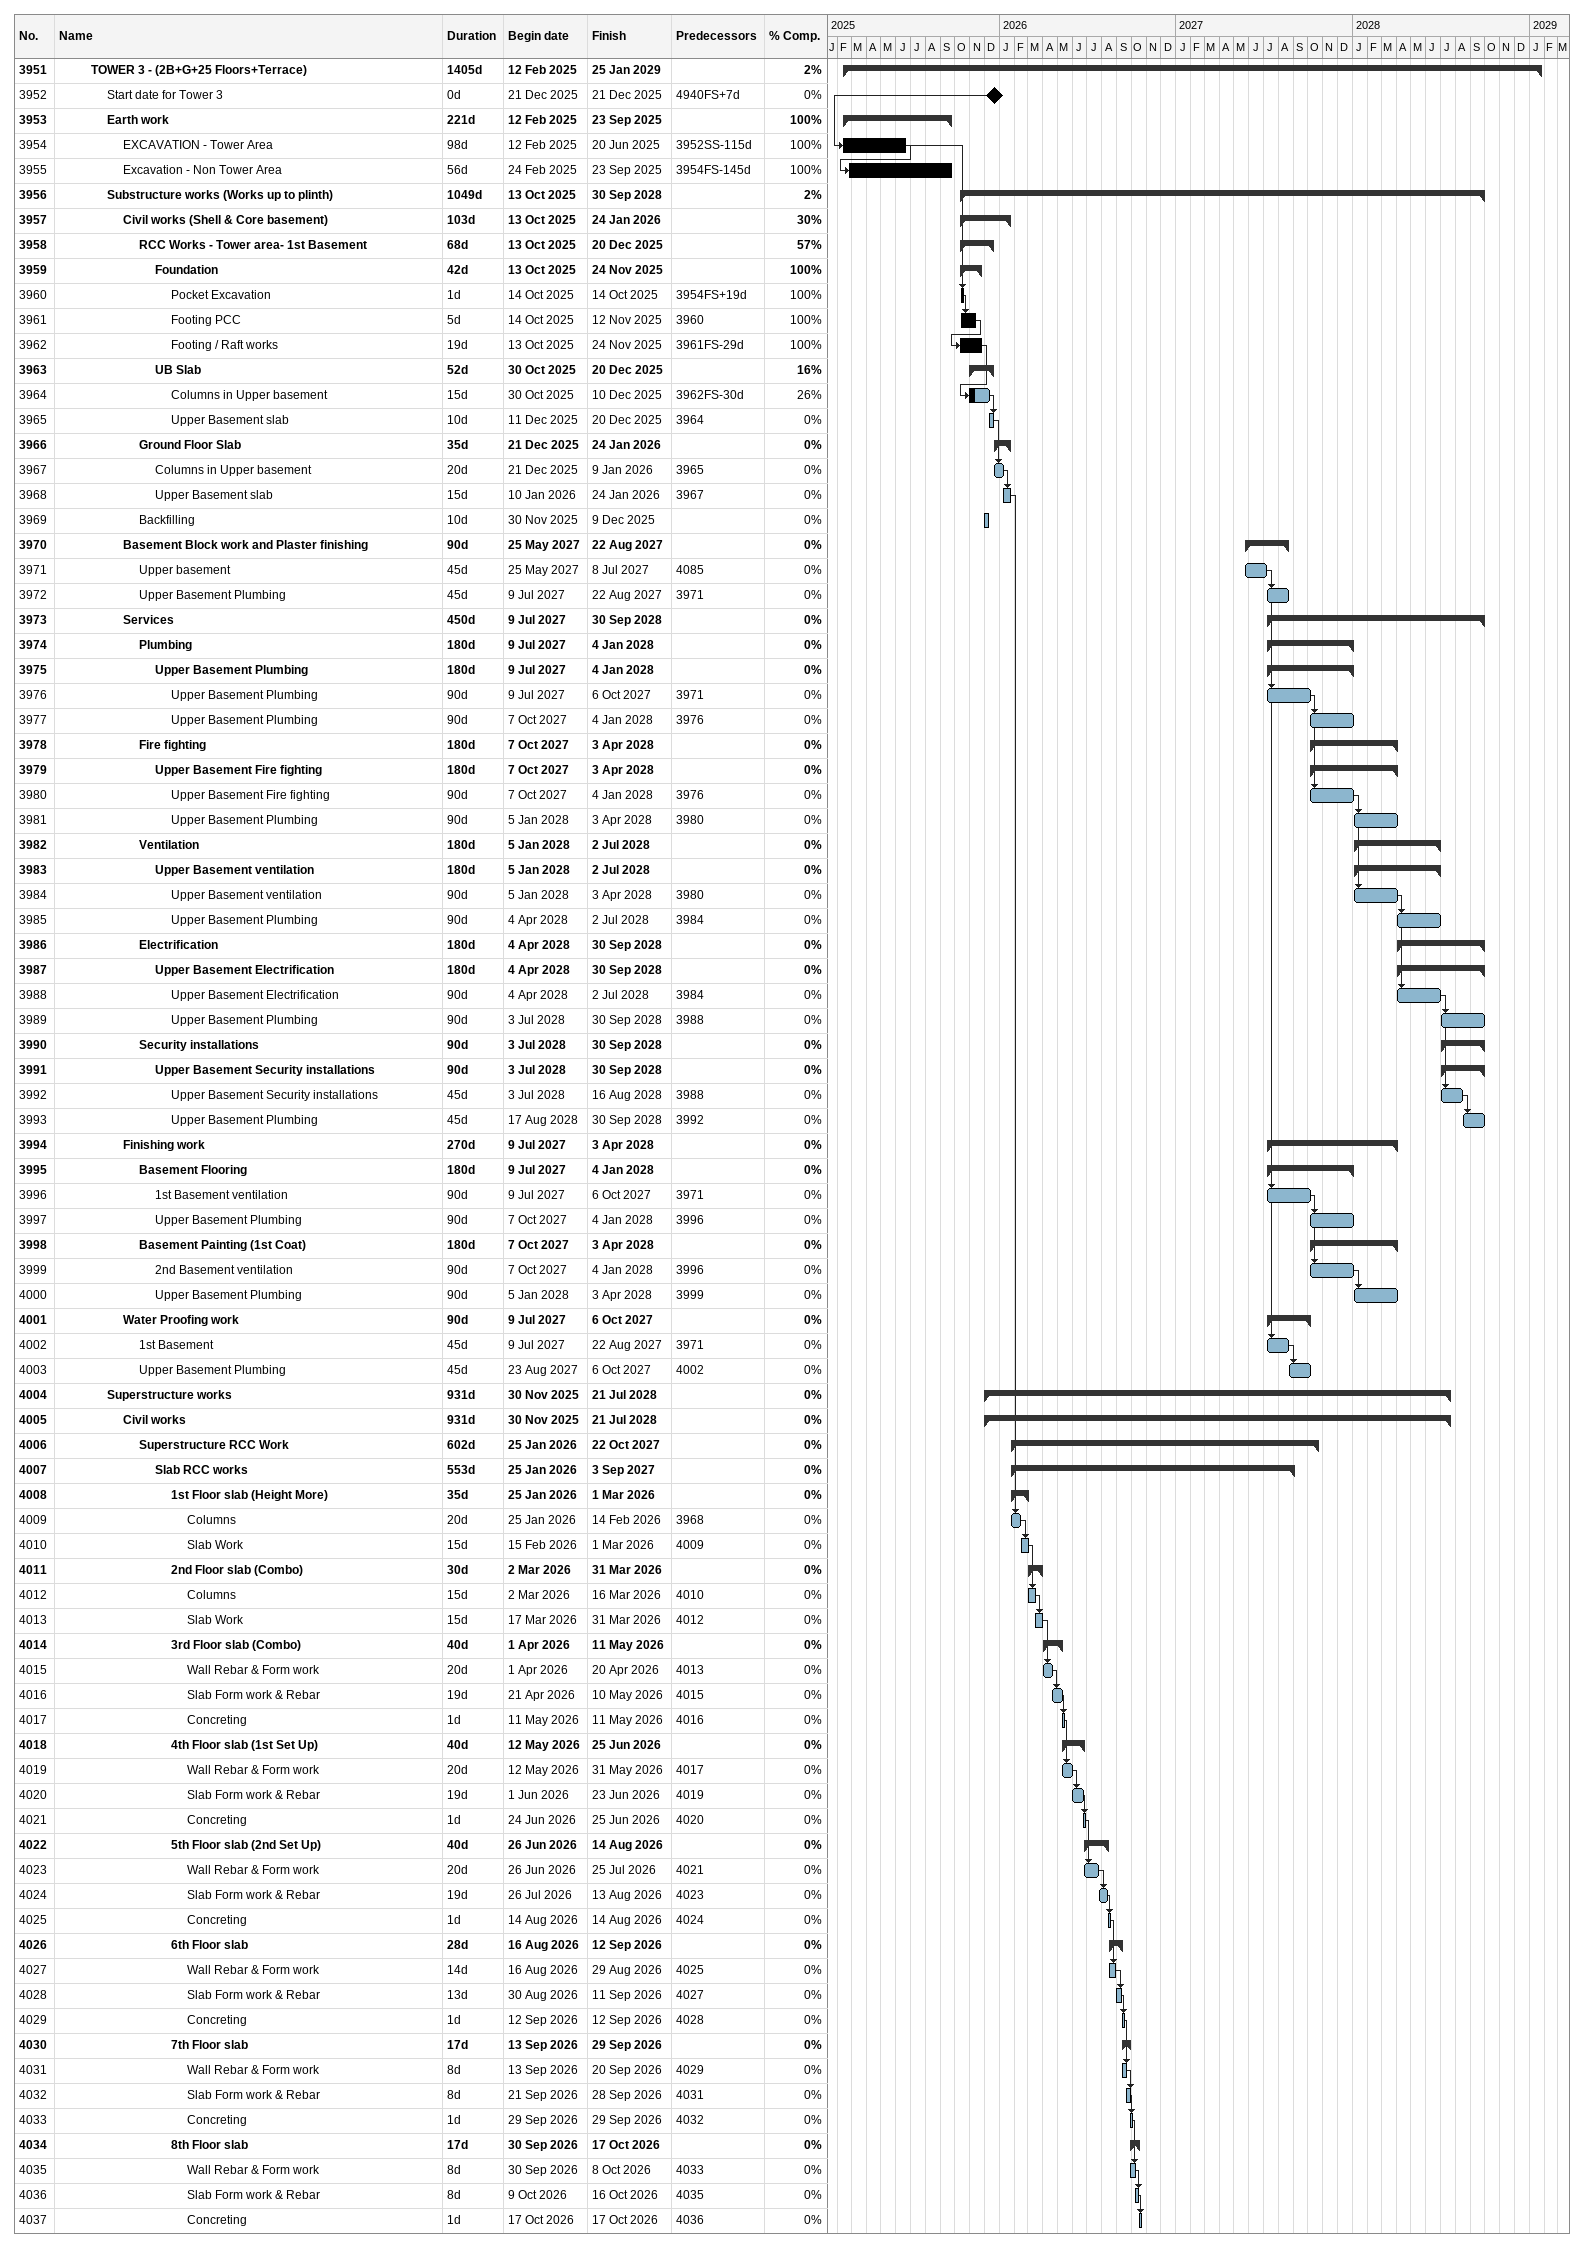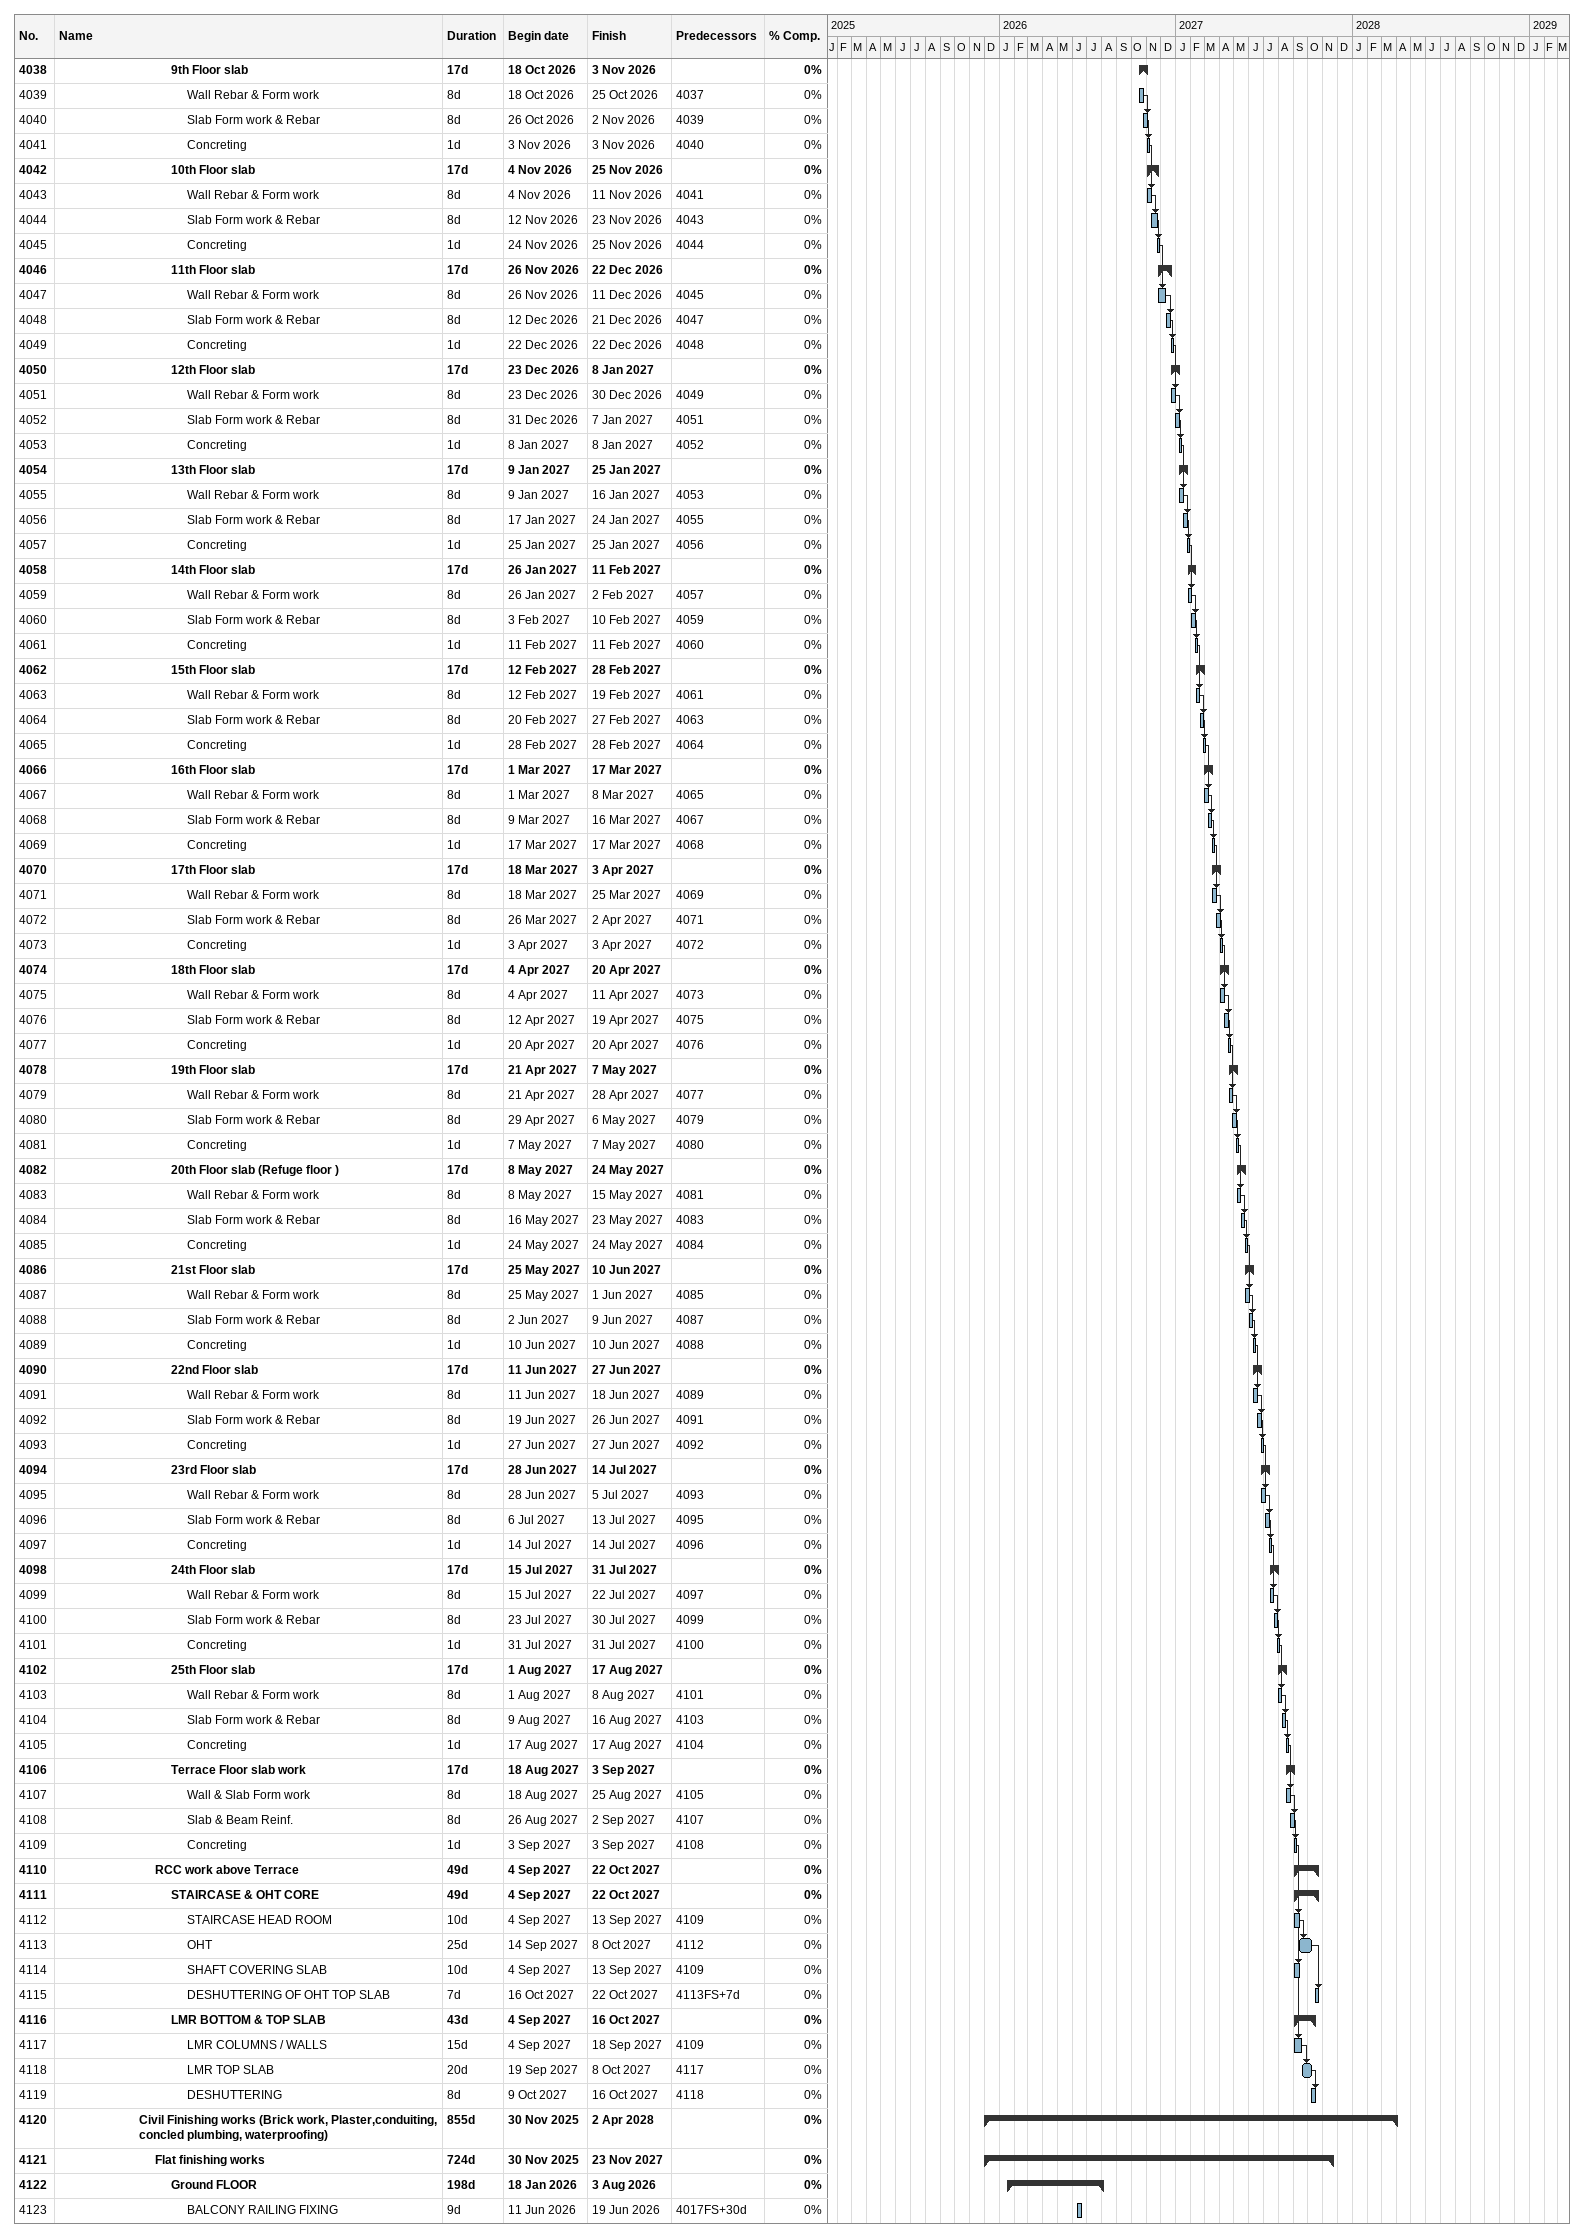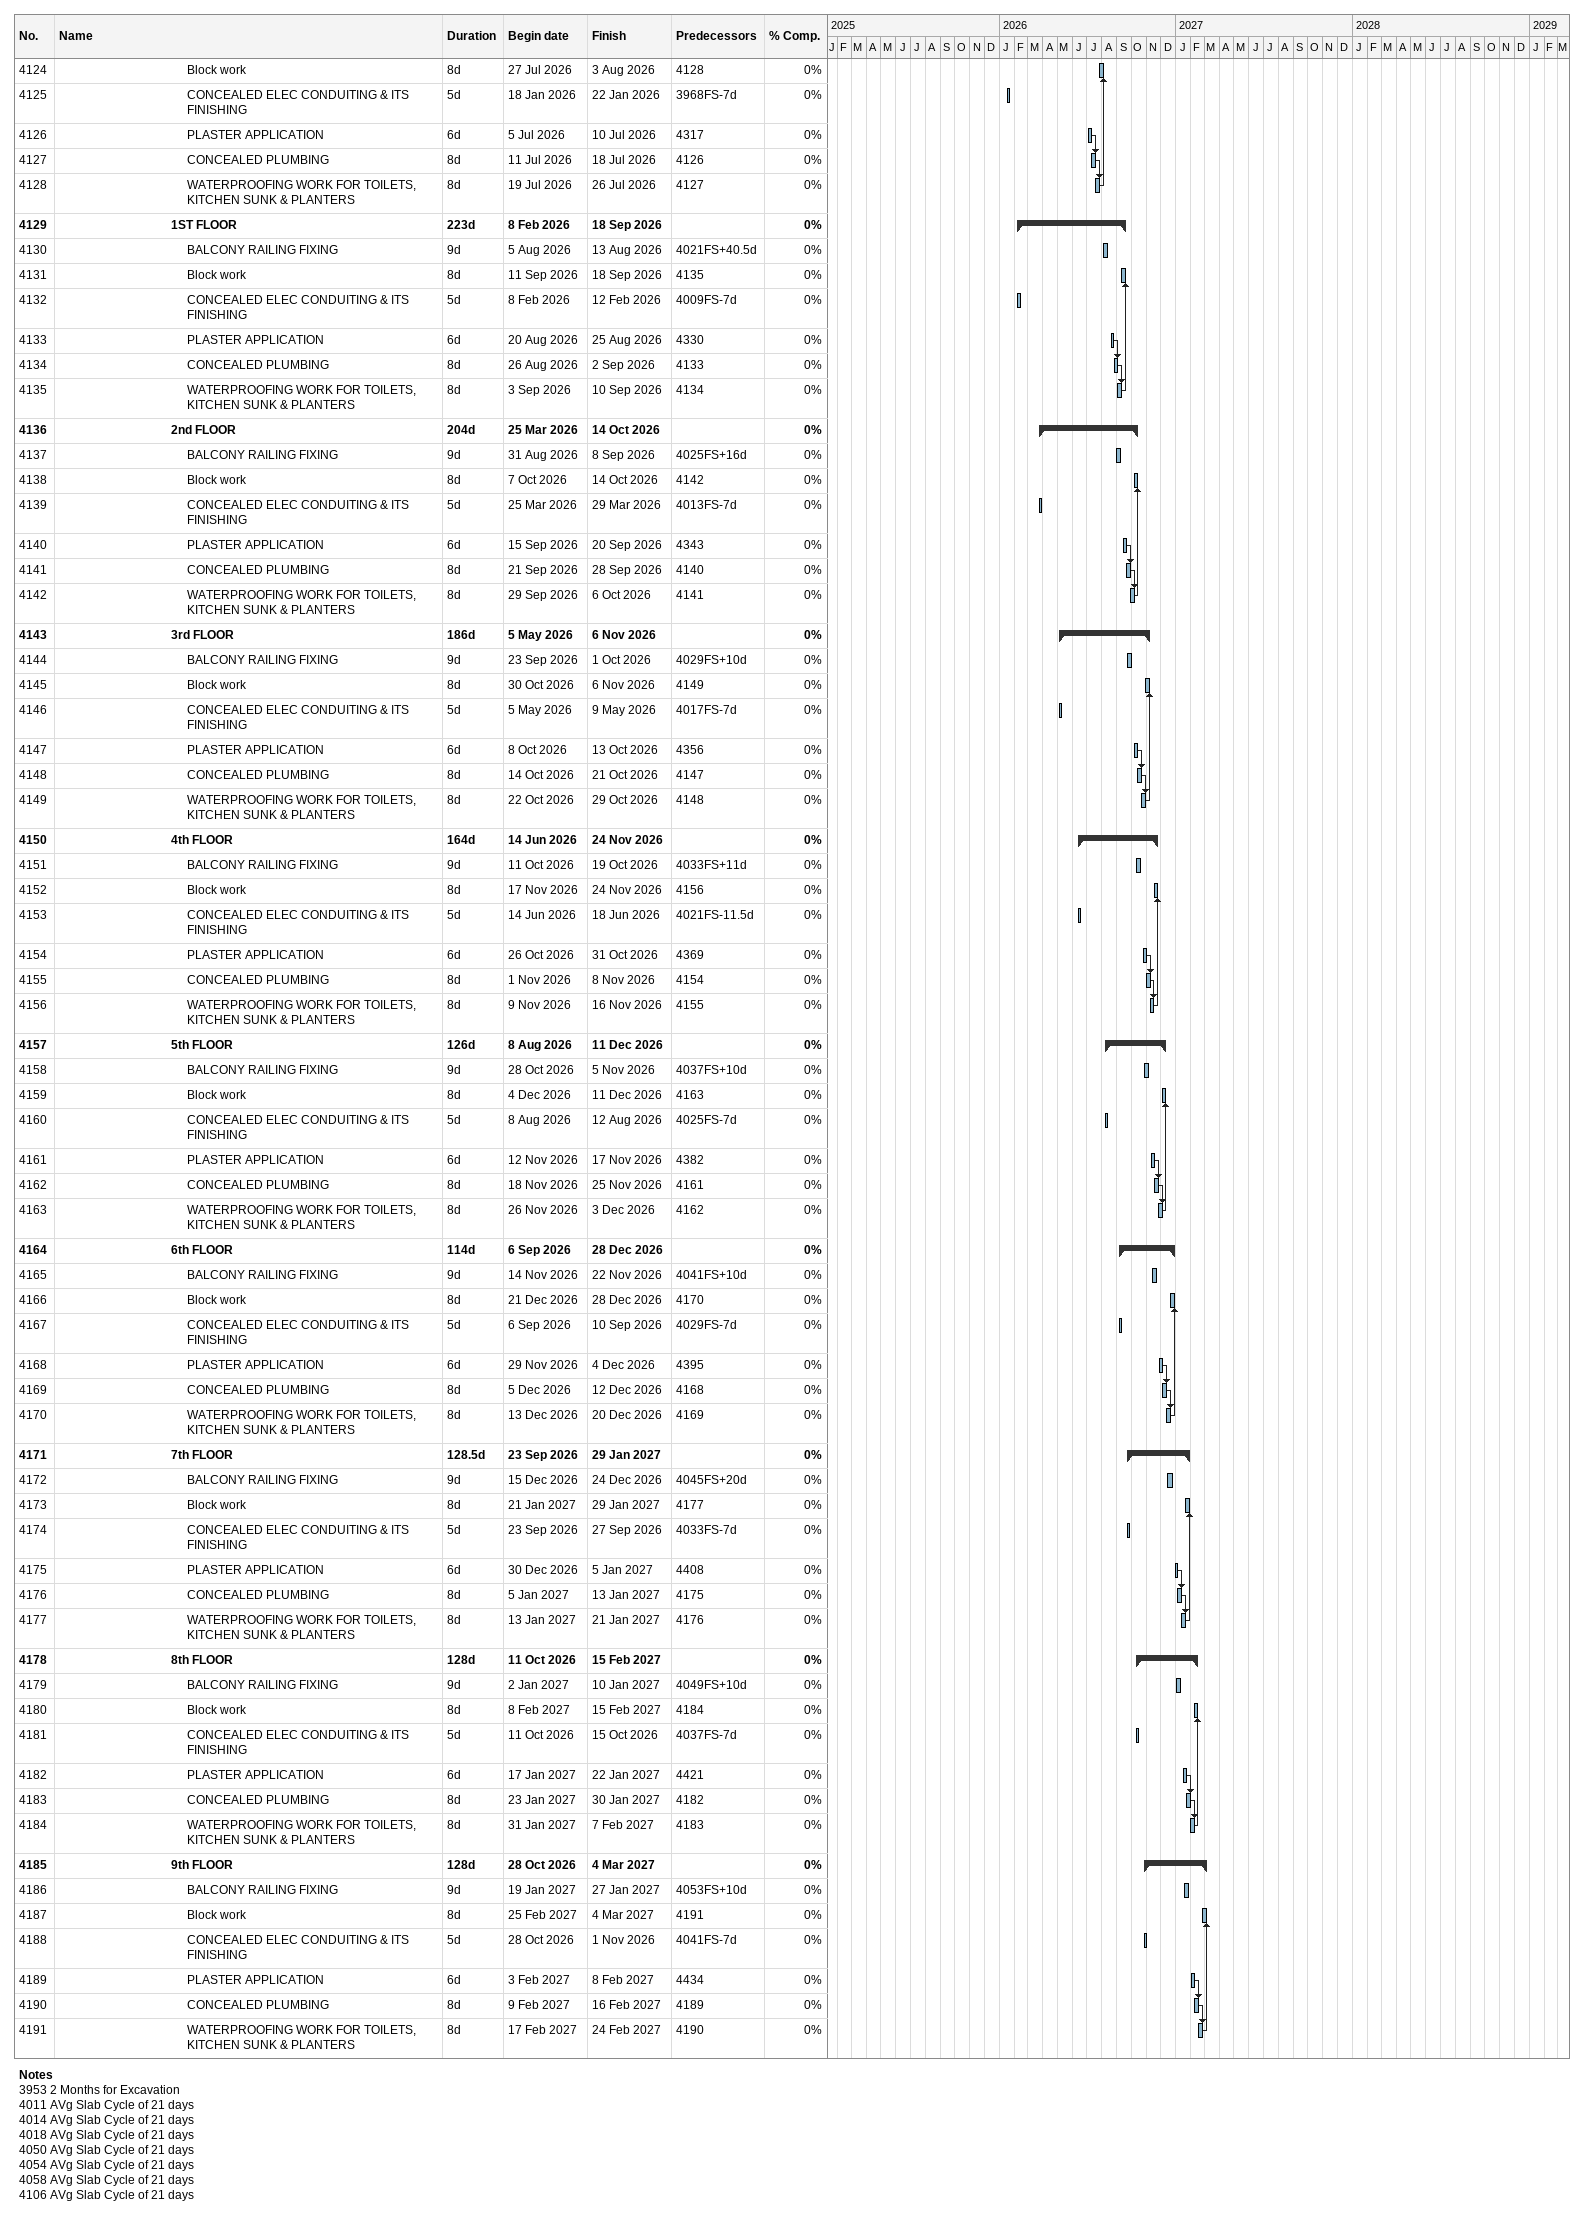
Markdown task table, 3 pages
| ID | Level | Task | Duration | Start | Finish | Predecessors | % complete |
|---|---|---|---|---|---|---|---|
| 3951 | 3 | **TOWER 3 - (2B+G+25 Floors+Terrace)** | 1405d | 2025-02-12 | 2029-01-25 |  | 2 |
| 3952 | 4 | Start date for Tower 3 | 0d | 2025-12-21 | 2025-12-21 | 4940FS+7d | 0 |
| 3953 | 4 | **Earth work** | 221d | 2025-02-12 | 2025-09-23 |  | 100 |
| 3954 | 5 | EXCAVATION - Tower Area | 98d | 2025-02-12 | 2025-06-20 | 3952SS-115d | 100 |
| 3955 | 5 | Excavation - Non Tower Area | 56d | 2025-02-24 | 2025-09-23 | 3954FS-145d | 100 |
| 3956 | 4 | **Substructure works (Works up to plinth)** | 1049d | 2025-10-13 | 2028-09-30 |  | 2 |
| 3957 | 5 | **Civil works (Shell & Core basement)** | 103d | 2025-10-13 | 2026-01-24 |  | 30 |
| 3958 | 6 | **RCC Works - Tower area- 1st Basement** | 68d | 2025-10-13 | 2025-12-20 |  | 57 |
| 3959 | 7 | **Foundation** | 42d | 2025-10-13 | 2025-11-24 |  | 100 |
| 3960 | 8 | Pocket Excavation | 1d | 2025-10-14 | 2025-10-14 | 3954FS+19d | 100 |
| 3961 | 8 | Footing PCC | 5d | 2025-10-14 | 2025-11-12 | 3960 | 100 |
| 3962 | 8 | Footing / Raft works | 19d | 2025-10-13 | 2025-11-24 | 3961FS-29d | 100 |
| 3963 | 7 | **UB Slab** | 52d | 2025-10-30 | 2025-12-20 |  | 16 |
| 3964 | 8 | Columns in Upper basement | 15d | 2025-10-30 | 2025-12-10 | 3962FS-30d | 26 |
| 3965 | 8 | Upper Basement slab | 10d | 2025-12-11 | 2025-12-20 | 3964 | 0 |
| 3966 | 6 | **Ground Floor Slab** | 35d | 2025-12-21 | 2026-01-24 |  | 0 |
| 3967 | 7 | Columns in Upper basement | 20d | 2025-12-21 | 2026-01-09 | 3965 | 0 |
| 3968 | 7 | Upper Basement slab | 15d | 2026-01-10 | 2026-01-24 | 3967 | 0 |
| 3969 | 6 | Backfilling | 10d | 2025-11-30 | 2025-12-09 |  | 0 |
| 3970 | 5 | **Basement Block work and Plaster finishing** | 90d | 2027-05-25 | 2027-08-22 |  | 0 |
| 3971 | 6 | Upper basement | 45d | 2027-05-25 | 2027-07-08 | 4085 | 0 |
| 3972 | 6 | Upper Basement Plumbing | 45d | 2027-07-09 | 2027-08-22 | 3971 | 0 |
| 3973 | 5 | **Services** | 450d | 2027-07-09 | 2028-09-30 |  | 0 |
| 3974 | 6 | **Plumbing** | 180d | 2027-07-09 | 2028-01-04 |  | 0 |
| 3975 | 7 | **Upper Basement Plumbing** | 180d | 2027-07-09 | 2028-01-04 |  | 0 |
| 3976 | 8 | Upper Basement Plumbing | 90d | 2027-07-09 | 2027-10-06 | 3971 | 0 |
| 3977 | 8 | Upper Basement Plumbing | 90d | 2027-10-07 | 2028-01-04 | 3976 | 0 |
| 3978 | 6 | **Fire fighting** | 180d | 2027-10-07 | 2028-04-03 |  | 0 |
| 3979 | 7 | **Upper Basement Fire fighting** | 180d | 2027-10-07 | 2028-04-03 |  | 0 |
| 3980 | 8 | Upper Basement Fire fighting | 90d | 2027-10-07 | 2028-01-04 | 3976 | 0 |
| 3981 | 8 | Upper Basement Plumbing | 90d | 2028-01-05 | 2028-04-03 | 3980 | 0 |
| 3982 | 6 | **Ventilation** | 180d | 2028-01-05 | 2028-07-02 |  | 0 |
| 3983 | 7 | **Upper Basement ventilation** | 180d | 2028-01-05 | 2028-07-02 |  | 0 |
| 3984 | 8 | Upper Basement ventilation | 90d | 2028-01-05 | 2028-04-03 | 3980 | 0 |
| 3985 | 8 | Upper Basement Plumbing | 90d | 2028-04-04 | 2028-07-02 | 3984 | 0 |
| 3986 | 6 | **Electrification** | 180d | 2028-04-04 | 2028-09-30 |  | 0 |
| 3987 | 7 | **Upper Basement Electrification** | 180d | 2028-04-04 | 2028-09-30 |  | 0 |
| 3988 | 8 | Upper Basement Electrification | 90d | 2028-04-04 | 2028-07-02 | 3984 | 0 |
| 3989 | 8 | Upper Basement Plumbing | 90d | 2028-07-03 | 2028-09-30 | 3988 | 0 |
| 3990 | 6 | **Security installations** | 90d | 2028-07-03 | 2028-09-30 |  | 0 |
| 3991 | 7 | **Upper Basement Security installations** | 90d | 2028-07-03 | 2028-09-30 |  | 0 |
| 3992 | 8 | Upper Basement Security installations | 45d | 2028-07-03 | 2028-08-16 | 3988 | 0 |
| 3993 | 8 | Upper Basement Plumbing | 45d | 2028-08-17 | 2028-09-30 | 3992 | 0 |
| 3994 | 5 | **Finishing work** | 270d | 2027-07-09 | 2028-04-03 |  | 0 |
| 3995 | 6 | **Basement Flooring** | 180d | 2027-07-09 | 2028-01-04 |  | 0 |
| 3996 | 7 | 1st Basement ventilation | 90d | 2027-07-09 | 2027-10-06 | 3971 | 0 |
| 3997 | 7 | Upper Basement Plumbing | 90d | 2027-10-07 | 2028-01-04 | 3996 | 0 |
| 3998 | 6 | **Basement Painting (1st Coat)** | 180d | 2027-10-07 | 2028-04-03 |  | 0 |
| 3999 | 7 | 2nd Basement ventilation | 90d | 2027-10-07 | 2028-01-04 | 3996 | 0 |
| 4000 | 7 | Upper Basement Plumbing | 90d | 2028-01-05 | 2028-04-03 | 3999 | 0 |
| 4001 | 5 | **Water Proofing work** | 90d | 2027-07-09 | 2027-10-06 |  | 0 |
| 4002 | 6 | 1st Basement | 45d | 2027-07-09 | 2027-08-22 | 3971 | 0 |
| 4003 | 6 | Upper Basement Plumbing | 45d | 2027-08-23 | 2027-10-06 | 4002 | 0 |
| 4004 | 4 | **Superstructure works** | 931d | 2025-11-30 | 2028-07-21 |  | 0 |
| 4005 | 5 | **Civil works** | 931d | 2025-11-30 | 2028-07-21 |  | 0 |
| 4006 | 6 | **Superstructure RCC Work** | 602d | 2026-01-25 | 2027-10-22 |  | 0 |
| 4007 | 7 | **Slab RCC works** | 553d | 2026-01-25 | 2027-09-03 |  | 0 |
| 4008 | 8 | **1st Floor slab (Height More)** | 35d | 2026-01-25 | 2026-03-01 |  | 0 |
| 4009 | 9 | Columns | 20d | 2026-01-25 | 2026-02-14 | 3968 | 0 |
| 4010 | 9 | Slab Work | 15d | 2026-02-15 | 2026-03-01 | 4009 | 0 |
| 4011 | 8 | **2nd Floor slab (Combo)** | 30d | 2026-03-02 | 2026-03-31 |  | 0 |
| 4012 | 9 | Columns | 15d | 2026-03-02 | 2026-03-16 | 4010 | 0 |
| 4013 | 9 | Slab Work | 15d | 2026-03-17 | 2026-03-31 | 4012 | 0 |
| 4014 | 8 | **3rd Floor slab (Combo)** | 40d | 2026-04-01 | 2026-05-11 |  | 0 |
| 4015 | 9 | Wall Rebar & Form work | 20d | 2026-04-01 | 2026-04-20 | 4013 | 0 |
| 4016 | 9 | Slab Form work & Rebar | 19d | 2026-04-21 | 2026-05-10 | 4015 | 0 |
| 4017 | 9 | Concreting | 1d | 2026-05-11 | 2026-05-11 | 4016 | 0 |
| 4018 | 8 | **4th Floor slab (1st Set Up)** | 40d | 2026-05-12 | 2026-06-25 |  | 0 |
| 4019 | 9 | Wall Rebar & Form work | 20d | 2026-05-12 | 2026-05-31 | 4017 | 0 |
| 4020 | 9 | Slab Form work & Rebar | 19d | 2026-06-01 | 2026-06-23 | 4019 | 0 |
| 4021 | 9 | Concreting | 1d | 2026-06-24 | 2026-06-25 | 4020 | 0 |
| 4022 | 8 | **5th Floor slab (2nd Set Up)** | 40d | 2026-06-26 | 2026-08-14 |  | 0 |
| 4023 | 9 | Wall Rebar & Form work | 20d | 2026-06-26 | 2026-07-25 | 4021 | 0 |
| 4024 | 9 | Slab Form work & Rebar | 19d | 2026-07-26 | 2026-08-13 | 4023 | 0 |
| 4025 | 9 | Concreting | 1d | 2026-08-14 | 2026-08-14 | 4024 | 0 |
| 4026 | 8 | **6th Floor slab** | 28d | 2026-08-16 | 2026-09-12 |  | 0 |
| 4027 | 9 | Wall Rebar & Form work | 14d | 2026-08-16 | 2026-08-29 | 4025 | 0 |
| 4028 | 9 | Slab Form work & Rebar | 13d | 2026-08-30 | 2026-09-11 | 4027 | 0 |
| 4029 | 9 | Concreting | 1d | 2026-09-12 | 2026-09-12 | 4028 | 0 |
| 4030 | 8 | **7th Floor slab** | 17d | 2026-09-13 | 2026-09-29 |  | 0 |
| 4031 | 9 | Wall Rebar & Form work | 8d | 2026-09-13 | 2026-09-20 | 4029 | 0 |
| 4032 | 9 | Slab Form work & Rebar | 8d | 2026-09-21 | 2026-09-28 | 4031 | 0 |
| 4033 | 9 | Concreting | 1d | 2026-09-29 | 2026-09-29 | 4032 | 0 |
| 4034 | 8 | **8th Floor slab** | 17d | 2026-09-30 | 2026-10-17 |  | 0 |
| 4035 | 9 | Wall Rebar & Form work | 8d | 2026-09-30 | 2026-10-08 | 4033 | 0 |
| 4036 | 9 | Slab Form work & Rebar | 8d | 2026-10-09 | 2026-10-16 | 4035 | 0 |
| 4037 | 9 | Concreting | 1d | 2026-10-17 | 2026-10-17 | 4036 | 0 |
| 4038 | 8 | **9th Floor slab** | 17d | 2026-10-18 | 2026-11-03 |  | 0 |
| 4039 | 9 | Wall Rebar & Form work | 8d | 2026-10-18 | 2026-10-25 | 4037 | 0 |
| 4040 | 9 | Slab Form work & Rebar | 8d | 2026-10-26 | 2026-11-02 | 4039 | 0 |
| 4041 | 9 | Concreting | 1d | 2026-11-03 | 2026-11-03 | 4040 | 0 |
| 4042 | 8 | **10th Floor slab** | 17d | 2026-11-04 | 2026-11-25 |  | 0 |
| 4043 | 9 | Wall Rebar & Form work | 8d | 2026-11-04 | 2026-11-11 | 4041 | 0 |
| 4044 | 9 | Slab Form work & Rebar | 8d | 2026-11-12 | 2026-11-23 | 4043 | 0 |
| 4045 | 9 | Concreting | 1d | 2026-11-24 | 2026-11-25 | 4044 | 0 |
| 4046 | 8 | **11th Floor slab** | 17d | 2026-11-26 | 2026-12-22 |  | 0 |
| 4047 | 9 | Wall Rebar & Form work | 8d | 2026-11-26 | 2026-12-11 | 4045 | 0 |
| 4048 | 9 | Slab Form work & Rebar | 8d | 2026-12-12 | 2026-12-21 | 4047 | 0 |
| 4049 | 9 | Concreting | 1d | 2026-12-22 | 2026-12-22 | 4048 | 0 |
| 4050 | 8 | **12th Floor slab** | 17d | 2026-12-23 | 2027-01-08 |  | 0 |
| 4051 | 9 | Wall Rebar & Form work | 8d | 2026-12-23 | 2026-12-30 | 4049 | 0 |
| 4052 | 9 | Slab Form work & Rebar | 8d | 2026-12-31 | 2027-01-07 | 4051 | 0 |
| 4053 | 9 | Concreting | 1d | 2027-01-08 | 2027-01-08 | 4052 | 0 |
| 4054 | 8 | **13th Floor slab** | 17d | 2027-01-09 | 2027-01-25 |  | 0 |
| 4055 | 9 | Wall Rebar & Form work | 8d | 2027-01-09 | 2027-01-16 | 4053 | 0 |
| 4056 | 9 | Slab Form work & Rebar | 8d | 2027-01-17 | 2027-01-24 | 4055 | 0 |
| 4057 | 9 | Concreting | 1d | 2027-01-25 | 2027-01-25 | 4056 | 0 |
| 4058 | 8 | **14th Floor slab** | 17d | 2027-01-26 | 2027-02-11 |  | 0 |
| 4059 | 9 | Wall Rebar & Form work | 8d | 2027-01-26 | 2027-02-02 | 4057 | 0 |
| 4060 | 9 | Slab Form work & Rebar | 8d | 2027-02-03 | 2027-02-10 | 4059 | 0 |
| 4061 | 9 | Concreting | 1d | 2027-02-11 | 2027-02-11 | 4060 | 0 |
| 4062 | 8 | **15th Floor slab** | 17d | 2027-02-12 | 2027-02-28 |  | 0 |
| 4063 | 9 | Wall Rebar & Form work | 8d | 2027-02-12 | 2027-02-19 | 4061 | 0 |
| 4064 | 9 | Slab Form work & Rebar | 8d | 2027-02-20 | 2027-02-27 | 4063 | 0 |
| 4065 | 9 | Concreting | 1d | 2027-02-28 | 2027-02-28 | 4064 | 0 |
| 4066 | 8 | **16th Floor slab** | 17d | 2027-03-01 | 2027-03-17 |  | 0 |
| 4067 | 9 | Wall Rebar & Form work | 8d | 2027-03-01 | 2027-03-08 | 4065 | 0 |
| 4068 | 9 | Slab Form work & Rebar | 8d | 2027-03-09 | 2027-03-16 | 4067 | 0 |
| 4069 | 9 | Concreting | 1d | 2027-03-17 | 2027-03-17 | 4068 | 0 |
| 4070 | 8 | **17th Floor slab** | 17d | 2027-03-18 | 2027-04-03 |  | 0 |
| 4071 | 9 | Wall Rebar & Form work | 8d | 2027-03-18 | 2027-03-25 | 4069 | 0 |
| 4072 | 9 | Slab Form work & Rebar | 8d | 2027-03-26 | 2027-04-02 | 4071 | 0 |
| 4073 | 9 | Concreting | 1d | 2027-04-03 | 2027-04-03 | 4072 | 0 |
| 4074 | 8 | **18th Floor slab** | 17d | 2027-04-04 | 2027-04-20 |  | 0 |
| 4075 | 9 | Wall Rebar & Form work | 8d | 2027-04-04 | 2027-04-11 | 4073 | 0 |
| 4076 | 9 | Slab Form work & Rebar | 8d | 2027-04-12 | 2027-04-19 | 4075 | 0 |
| 4077 | 9 | Concreting | 1d | 2027-04-20 | 2027-04-20 | 4076 | 0 |
| 4078 | 8 | **19th Floor slab** | 17d | 2027-04-21 | 2027-05-07 |  | 0 |
| 4079 | 9 | Wall Rebar & Form work | 8d | 2027-04-21 | 2027-04-28 | 4077 | 0 |
| 4080 | 9 | Slab Form work & Rebar | 8d | 2027-04-29 | 2027-05-06 | 4079 | 0 |
| 4081 | 9 | Concreting | 1d | 2027-05-07 | 2027-05-07 | 4080 | 0 |
| 4082 | 8 | **20th Floor slab (Refuge floor )** | 17d | 2027-05-08 | 2027-05-24 |  | 0 |
| 4083 | 9 | Wall Rebar & Form work | 8d | 2027-05-08 | 2027-05-15 | 4081 | 0 |
| 4084 | 9 | Slab Form work & Rebar | 8d | 2027-05-16 | 2027-05-23 | 4083 | 0 |
| 4085 | 9 | Concreting | 1d | 2027-05-24 | 2027-05-24 | 4084 | 0 |
| 4086 | 8 | **21st Floor slab** | 17d | 2027-05-25 | 2027-06-10 |  | 0 |
| 4087 | 9 | Wall Rebar & Form work | 8d | 2027-05-25 | 2027-06-01 | 4085 | 0 |
| 4088 | 9 | Slab Form work & Rebar | 8d | 2027-06-02 | 2027-06-09 | 4087 | 0 |
| 4089 | 9 | Concreting | 1d | 2027-06-10 | 2027-06-10 | 4088 | 0 |
| 4090 | 8 | **22nd Floor slab** | 17d | 2027-06-11 | 2027-06-27 |  | 0 |
| 4091 | 9 | Wall Rebar & Form work | 8d | 2027-06-11 | 2027-06-18 | 4089 | 0 |
| 4092 | 9 | Slab Form work & Rebar | 8d | 2027-06-19 | 2027-06-26 | 4091 | 0 |
| 4093 | 9 | Concreting | 1d | 2027-06-27 | 2027-06-27 | 4092 | 0 |
| 4094 | 8 | **23rd Floor slab** | 17d | 2027-06-28 | 2027-07-14 |  | 0 |
| 4095 | 9 | Wall Rebar & Form work | 8d | 2027-06-28 | 2027-07-05 | 4093 | 0 |
| 4096 | 9 | Slab Form work & Rebar | 8d | 2027-07-06 | 2027-07-13 | 4095 | 0 |
| 4097 | 9 | Concreting | 1d | 2027-07-14 | 2027-07-14 | 4096 | 0 |
| 4098 | 8 | **24th Floor slab** | 17d | 2027-07-15 | 2027-07-31 |  | 0 |
| 4099 | 9 | Wall Rebar & Form work | 8d | 2027-07-15 | 2027-07-22 | 4097 | 0 |
| 4100 | 9 | Slab Form work & Rebar | 8d | 2027-07-23 | 2027-07-30 | 4099 | 0 |
| 4101 | 9 | Concreting | 1d | 2027-07-31 | 2027-07-31 | 4100 | 0 |
| 4102 | 8 | **25th Floor slab** | 17d | 2027-08-01 | 2027-08-17 |  | 0 |
| 4103 | 9 | Wall Rebar & Form work | 8d | 2027-08-01 | 2027-08-08 | 4101 | 0 |
| 4104 | 9 | Slab Form work & Rebar | 8d | 2027-08-09 | 2027-08-16 | 4103 | 0 |
| 4105 | 9 | Concreting | 1d | 2027-08-17 | 2027-08-17 | 4104 | 0 |
| 4106 | 8 | **Terrace Floor slab work** | 17d | 2027-08-18 | 2027-09-03 |  | 0 |
| 4107 | 9 | Wall & Slab Form work | 8d | 2027-08-18 | 2027-08-25 | 4105 | 0 |
| 4108 | 9 | Slab & Beam Reinf. | 8d | 2027-08-26 | 2027-09-02 | 4107 | 0 |
| 4109 | 9 | Concreting | 1d | 2027-09-03 | 2027-09-03 | 4108 | 0 |
| 4110 | 7 | **RCC work above Terrace** | 49d | 2027-09-04 | 2027-10-22 |  | 0 |
| 4111 | 8 | **STAIRCASE & OHT CORE** | 49d | 2027-09-04 | 2027-10-22 |  | 0 |
| 4112 | 9 | STAIRCASE HEAD ROOM | 10d | 2027-09-04 | 2027-09-13 | 4109 | 0 |
| 4113 | 9 | OHT | 25d | 2027-09-14 | 2027-10-08 | 4112 | 0 |
| 4114 | 9 | SHAFT COVERING SLAB | 10d | 2027-09-04 | 2027-09-13 | 4109 | 0 |
| 4115 | 9 | DESHUTTERING OF OHT TOP SLAB | 7d | 2027-10-16 | 2027-10-22 | 4113FS+7d | 0 |
| 4116 | 8 | **LMR BOTTOM & TOP SLAB** | 43d | 2027-09-04 | 2027-10-16 |  | 0 |
| 4117 | 9 | LMR COLUMNS / WALLS | 15d | 2027-09-04 | 2027-09-18 | 4109 | 0 |
| 4118 | 9 | LMR TOP SLAB | 20d | 2027-09-19 | 2027-10-08 | 4117 | 0 |
| 4119 | 9 | DESHUTTERING | 8d | 2027-10-09 | 2027-10-16 | 4118 | 0 |
| 4120 | 6 | **Civil Finishing works (Brick work, Plaster,conduiting, concled plumbing, waterproofing)** | 855d | 2025-11-30 | 2028-04-02 |  | 0 |
| 4121 | 7 | **Flat finishing works** | 724d | 2025-11-30 | 2027-11-23 |  | 0 |
| 4122 | 8 | **Ground FLOOR** | 198d | 2026-01-18 | 2026-08-03 |  | 0 |
| 4123 | 9 | BALCONY RAILING FIXING | 9d | 2026-06-11 | 2026-06-19 | 4017FS+30d | 0 |
| 4124 | 9 | Block work | 8d | 2026-07-27 | 2026-08-03 | 4128 | 0 |
| 4125 | 9 | CONCEALED ELEC CONDUITING & ITS FINISHING | 5d | 2026-01-18 | 2026-01-22 | 3968FS-7d | 0 |
| 4126 | 9 | PLASTER APPLICATION | 6d | 2026-07-05 | 2026-07-10 | 4317 | 0 |
| 4127 | 9 | CONCEALED PLUMBING | 8d | 2026-07-11 | 2026-07-18 | 4126 | 0 |
| 4128 | 9 | WATERPROOFING WORK FOR TOILETS, KITCHEN SUNK & PLANTERS | 8d | 2026-07-19 | 2026-07-26 | 4127 | 0 |
| 4129 | 8 | **1ST FLOOR** | 223d | 2026-02-08 | 2026-09-18 |  | 0 |
| 4130 | 9 | BALCONY RAILING FIXING | 9d | 2026-08-05 | 2026-08-13 | 4021FS+40.5d | 0 |
| 4131 | 9 | Block work | 8d | 2026-09-11 | 2026-09-18 | 4135 | 0 |
| 4132 | 9 | CONCEALED ELEC CONDUITING & ITS FINISHING | 5d | 2026-02-08 | 2026-02-12 | 4009FS-7d | 0 |
| 4133 | 9 | PLASTER APPLICATION | 6d | 2026-08-20 | 2026-08-25 | 4330 | 0 |
| 4134 | 9 | CONCEALED PLUMBING | 8d | 2026-08-26 | 2026-09-02 | 4133 | 0 |
| 4135 | 9 | WATERPROOFING WORK FOR TOILETS, KITCHEN SUNK & PLANTERS | 8d | 2026-09-03 | 2026-09-10 | 4134 | 0 |
| 4136 | 8 | **2nd FLOOR** | 204d | 2026-03-25 | 2026-10-14 |  | 0 |
| 4137 | 9 | BALCONY RAILING FIXING | 9d | 2026-08-31 | 2026-09-08 | 4025FS+16d | 0 |
| 4138 | 9 | Block work | 8d | 2026-10-07 | 2026-10-14 | 4142 | 0 |
| 4139 | 9 | CONCEALED ELEC CONDUITING & ITS FINISHING | 5d | 2026-03-25 | 2026-03-29 | 4013FS-7d | 0 |
| 4140 | 9 | PLASTER APPLICATION | 6d | 2026-09-15 | 2026-09-20 | 4343 | 0 |
| 4141 | 9 | CONCEALED PLUMBING | 8d | 2026-09-21 | 2026-09-28 | 4140 | 0 |
| 4142 | 9 | WATERPROOFING WORK FOR TOILETS, KITCHEN SUNK & PLANTERS | 8d | 2026-09-29 | 2026-10-06 | 4141 | 0 |
| 4143 | 8 | **3rd FLOOR** | 186d | 2026-05-05 | 2026-11-06 |  | 0 |
| 4144 | 9 | BALCONY RAILING FIXING | 9d | 2026-09-23 | 2026-10-01 | 4029FS+10d | 0 |
| 4145 | 9 | Block work | 8d | 2026-10-30 | 2026-11-06 | 4149 | 0 |
| 4146 | 9 | CONCEALED ELEC CONDUITING & ITS FINISHING | 5d | 2026-05-05 | 2026-05-09 | 4017FS-7d | 0 |
| 4147 | 9 | PLASTER APPLICATION | 6d | 2026-10-08 | 2026-10-13 | 4356 | 0 |
| 4148 | 9 | CONCEALED PLUMBING | 8d | 2026-10-14 | 2026-10-21 | 4147 | 0 |
| 4149 | 9 | WATERPROOFING WORK FOR TOILETS, KITCHEN SUNK & PLANTERS | 8d | 2026-10-22 | 2026-10-29 | 4148 | 0 |
| 4150 | 8 | **4th FLOOR** | 164d | 2026-06-14 | 2026-11-24 |  | 0 |
| 4151 | 9 | BALCONY RAILING FIXING | 9d | 2026-10-11 | 2026-10-19 | 4033FS+11d | 0 |
| 4152 | 9 | Block work | 8d | 2026-11-17 | 2026-11-24 | 4156 | 0 |
| 4153 | 9 | CONCEALED ELEC CONDUITING & ITS FINISHING | 5d | 2026-06-14 | 2026-06-18 | 4021FS-11.5d | 0 |
| 4154 | 9 | PLASTER APPLICATION | 6d | 2026-10-26 | 2026-10-31 | 4369 | 0 |
| 4155 | 9 | CONCEALED PLUMBING | 8d | 2026-11-01 | 2026-11-08 | 4154 | 0 |
| 4156 | 9 | WATERPROOFING WORK FOR TOILETS, KITCHEN SUNK & PLANTERS | 8d | 2026-11-09 | 2026-11-16 | 4155 | 0 |
| 4157 | 8 | **5th FLOOR** | 126d | 2026-08-08 | 2026-12-11 |  | 0 |
| 4158 | 9 | BALCONY RAILING FIXING | 9d | 2026-10-28 | 2026-11-05 | 4037FS+10d | 0 |
| 4159 | 9 | Block work | 8d | 2026-12-04 | 2026-12-11 | 4163 | 0 |
| 4160 | 9 | CONCEALED ELEC CONDUITING & ITS FINISHING | 5d | 2026-08-08 | 2026-08-12 | 4025FS-7d | 0 |
| 4161 | 9 | PLASTER APPLICATION | 6d | 2026-11-12 | 2026-11-17 | 4382 | 0 |
| 4162 | 9 | CONCEALED PLUMBING | 8d | 2026-11-18 | 2026-11-25 | 4161 | 0 |
| 4163 | 9 | WATERPROOFING WORK FOR TOILETS, KITCHEN SUNK & PLANTERS | 8d | 2026-11-26 | 2026-12-03 | 4162 | 0 |
| 4164 | 8 | **6th FLOOR** | 114d | 2026-09-06 | 2026-12-28 |  | 0 |
| 4165 | 9 | BALCONY RAILING FIXING | 9d | 2026-11-14 | 2026-11-22 | 4041FS+10d | 0 |
| 4166 | 9 | Block work | 8d | 2026-12-21 | 2026-12-28 | 4170 | 0 |
| 4167 | 9 | CONCEALED ELEC CONDUITING & ITS FINISHING | 5d | 2026-09-06 | 2026-09-10 | 4029FS-7d | 0 |
| 4168 | 9 | PLASTER APPLICATION | 6d | 2026-11-29 | 2026-12-04 | 4395 | 0 |
| 4169 | 9 | CONCEALED PLUMBING | 8d | 2026-12-05 | 2026-12-12 | 4168 | 0 |
| 4170 | 9 | WATERPROOFING WORK FOR TOILETS, KITCHEN SUNK & PLANTERS | 8d | 2026-12-13 | 2026-12-20 | 4169 | 0 |
| 4171 | 8 | **7th FLOOR** | 128.5d | 2026-09-23 | 2027-01-29 |  | 0 |
| 4172 | 9 | BALCONY RAILING FIXING | 9d | 2026-12-15 | 2026-12-24 | 4045FS+20d | 0 |
| 4173 | 9 | Block work | 8d | 2027-01-21 | 2027-01-29 | 4177 | 0 |
| 4174 | 9 | CONCEALED ELEC CONDUITING & ITS FINISHING | 5d | 2026-09-23 | 2026-09-27 | 4033FS-7d | 0 |
| 4175 | 9 | PLASTER APPLICATION | 6d | 2026-12-30 | 2027-01-05 | 4408 | 0 |
| 4176 | 9 | CONCEALED PLUMBING | 8d | 2027-01-05 | 2027-01-13 | 4175 | 0 |
| 4177 | 9 | WATERPROOFING WORK FOR TOILETS, KITCHEN SUNK & PLANTERS | 8d | 2027-01-13 | 2027-01-21 | 4176 | 0 |
| 4178 | 8 | **8th FLOOR** | 128d | 2026-10-11 | 2027-02-15 |  | 0 |
| 4179 | 9 | BALCONY RAILING FIXING | 9d | 2027-01-02 | 2027-01-10 | 4049FS+10d | 0 |
| 4180 | 9 | Block work | 8d | 2027-02-08 | 2027-02-15 | 4184 | 0 |
| 4181 | 9 | CONCEALED ELEC CONDUITING & ITS FINISHING | 5d | 2026-10-11 | 2026-10-15 | 4037FS-7d | 0 |
| 4182 | 9 | PLASTER APPLICATION | 6d | 2027-01-17 | 2027-01-22 | 4421 | 0 |
| 4183 | 9 | CONCEALED PLUMBING | 8d | 2027-01-23 | 2027-01-30 | 4182 | 0 |
| 4184 | 9 | WATERPROOFING WORK FOR TOILETS, KITCHEN SUNK & PLANTERS | 8d | 2027-01-31 | 2027-02-07 | 4183 | 0 |
| 4185 | 8 | **9th FLOOR** | 128d | 2026-10-28 | 2027-03-04 |  | 0 |
| 4186 | 9 | BALCONY RAILING FIXING | 9d | 2027-01-19 | 2027-01-27 | 4053FS+10d | 0 |
| 4187 | 9 | Block work | 8d | 2027-02-25 | 2027-03-04 | 4191 | 0 |
| 4188 | 9 | CONCEALED ELEC CONDUITING & ITS FINISHING | 5d | 2026-10-28 | 2026-11-01 | 4041FS-7d | 0 |
| 4189 | 9 | PLASTER APPLICATION | 6d | 2027-02-03 | 2027-02-08 | 4434 | 0 |
| 4190 | 9 | CONCEALED PLUMBING | 8d | 2027-02-09 | 2027-02-16 | 4189 | 0 |
| 4191 | 9 | WATERPROOFING WORK FOR TOILETS, KITCHEN SUNK & PLANTERS | 8d | 2027-02-17 | 2027-02-24 | 4190 | 0 |

Notes
- 3953: 2 Months for Excavation
- 4011: AVg Slab Cycle of 21 days
- 4014: AVg Slab Cycle of 21 days
- 4018: AVg Slab Cycle of 21 days
- 4050: AVg Slab Cycle of 21 days
- 4054: AVg Slab Cycle of 21 days
- 4058: AVg Slab Cycle of 21 days
- 4106: AVg Slab Cycle of 21 days
